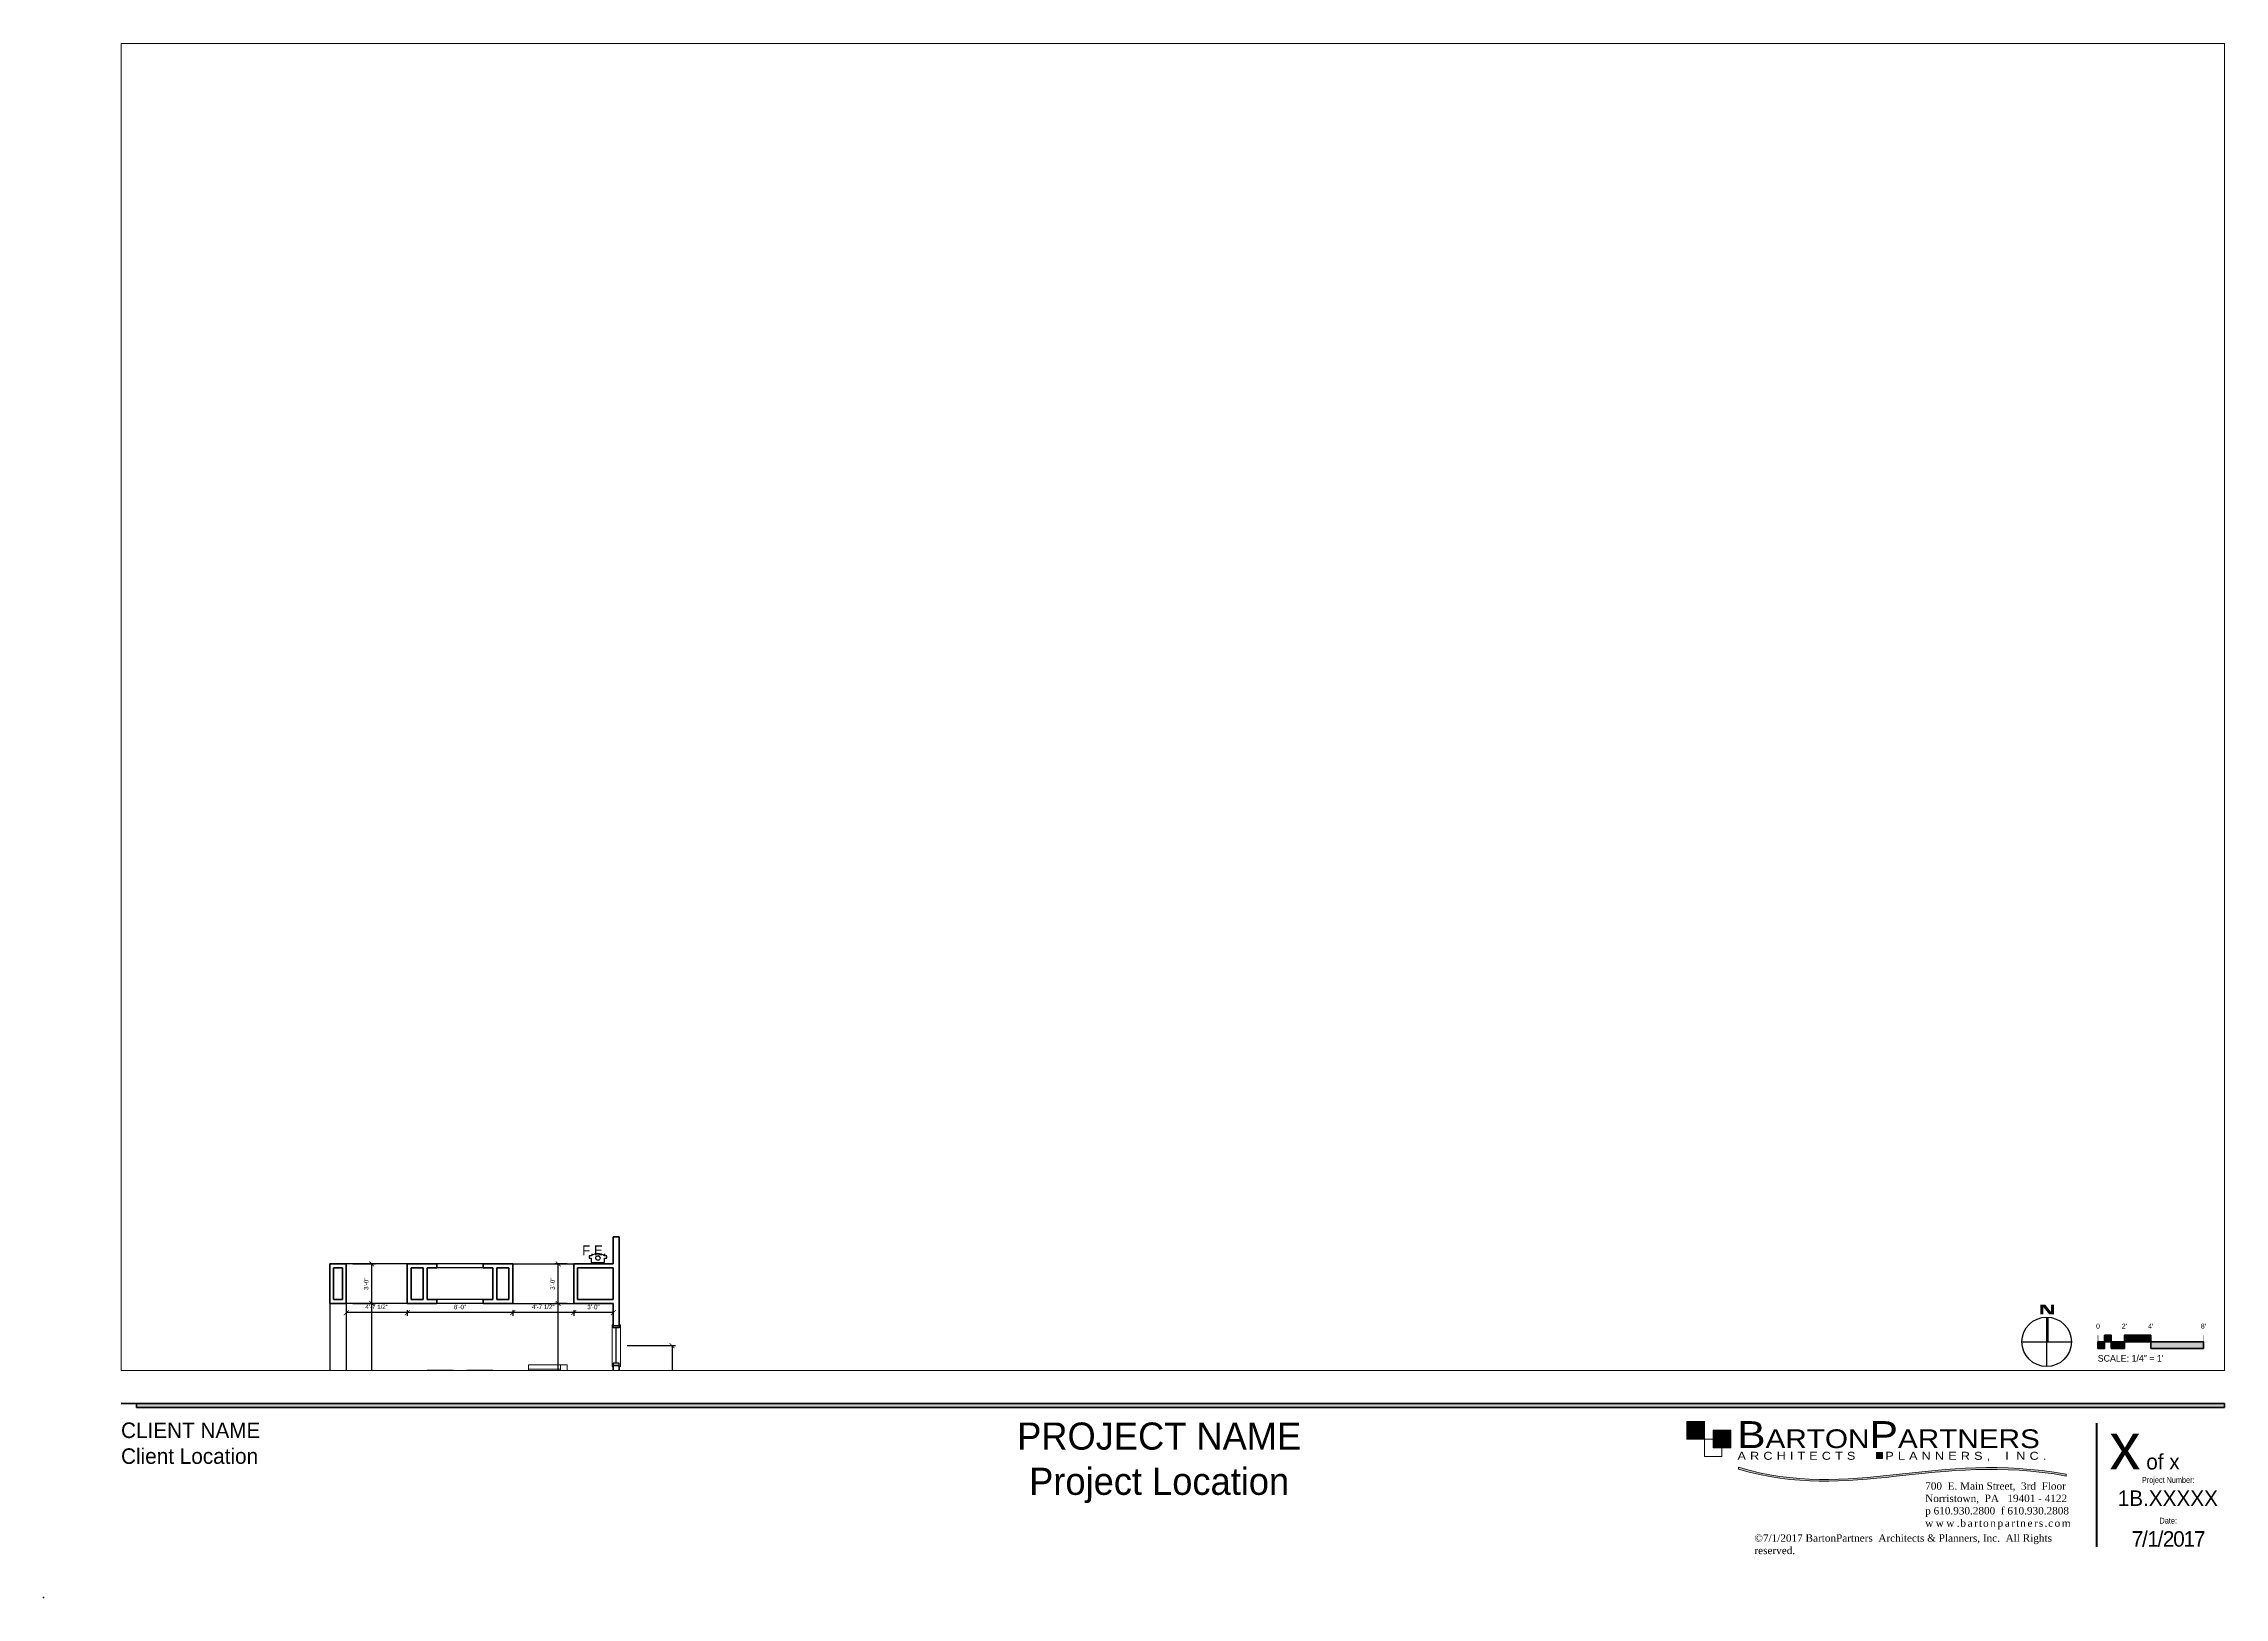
# Paper-space layout '30x42 Design' of a CAD drawing. Header units: inches. Extents: x -0.5 to 40.8, y -0.4 to 29.1.
# The model-space entities are those that its viewports show. They can reach past a viewport. Long polylines and large blocks are cut down to what shows.
import ezdxf
from ezdxf.enums import TextEntityAlignment as Align

# ---------------------------------------------------------------- set-up
doc = ezdxf.new("R2010")
doc.units = ezdxf.units.IN
doc.header["$LTSCALE"] = 98
doc.header["$MEASUREMENT"] = 0
doc.linetypes.add('HIDDEN2', pattern=[0.1875, 0.125, -0.0625])
doc.layers.get('Defpoints').update_dxf_attribs({"color": 245})
for name, color, linetype, lineweight in [('A-Anno-Dims', 211, 'Continuous', 25), ('A-Anno-Note', 231, 'Continuous', 25), ('A-Anno-Note-Fire', 231, 'Continuous', 25), ('A-Anno-Titl-Bdry', 239, 'Continuous', 200), ('A-Anno-Titl-Note', 231, 'Continuous', 25), ('A-Equim-FIRE', 91, 'Continuous', 25), ('A-Glaz', 151, 'Continuous', 25), ('A-Wall', 113, 'Continuous', 50), ('A-Wall-Open', 31, 'Continuous', 25), ('G-Anno-Ttlb', 213, 'Continuous', 50), ('I-Furn', 30, 'Continuous', 18)]:
    doc.layers.add(name, color=color, linetype=linetype, lineweight=lineweight)
doc.layers.add('G-Anno-Nplt', color=245, linetype='Continuous', lineweight=18, plot=False)
doc.layers.add('Layer 1', color=7, linetype='Continuous')
doc.styles.add('Copper Plate Gothic Light', font='COPRGTL.TTF', dxfattribs={"width": 0.75})
doc.styles.add('Copperplate Gothic Bold', font='COPRGTB.TTF')
doc.styles.add('RomanS', font='stylu.ttf')
doc.styles.get("Standard").update_dxf_attribs({"font": 'stylu.ttf'})
doc.styles.add('Times New Roman', font='times.ttf')
doc.dimstyles.new('Barton Dimstyle', dxfattribs={"dimscale": 0, "dimtxt": 0.085, "dimasz": 0.09375, "dimexe": 0.0625, "dimexo": 0.125, "dimgap": 0.0625, "dimtad": 1, "dimdec": 8, "dimzin": 3, "dimdsep": 46, "dimlunit": 4, "dimtxsty": 'Standard', "dimblk1": 'ARCHTICK', "dimblk2": 'ARCHTICK', "dimsah": 1, "dimcen": 0.0625, "dimclrd": 256, "dimclre": 256, "dimclrt": 256, "dimaunit": 1, "dimadec": 0, "dimazin": 0, "dimtfac": 0.84375, "dimtdec": 8, "dimtmove": 2, "dimatfit": 3, "dimfxl": 1, "dimfrac": 2, "dimtolj": 1, "dimtzin": 3, "dimarcsym": 0})

# ---------------------------------------------------------------- blocks, each defined once
blk = doc.blocks.new('block 2')
at = {"color": 250, "true_color": 0x231f20, "insert": (2.225, -1.866), "char_height": 0.125, "attachment_point": 7}
blk.add_mtext('{\\fTimes New Roman|b0|i0|c0|p34;\\C7;700  E. Main Street,  3rd  Floor\\PNorristown,  PA   19401 - 4122\\Pp 610.930.2800  f 610.930.2808\\P\\T1.3;www.bartonpartners.com}', dxfattribs=at)
blk = doc.blocks.new('block 3')
at = {"layer": 'Layer 1', "true_color": 0x004fa2}
h = blk.add_hatch(color=154, dxfattribs=at)
h.dxf.hatch_style = 2
h.paths.add_polyline_path([(-0.905, -0.073), (-1.201, -0.073), (-1.201, -0.369), (-0.905, -0.369)])
at = {"layer": 'Layer 1', "true_color": 0x4f8535}
h = blk.add_hatch(color=87, dxfattribs=at)
h.dxf.hatch_style = 2
h.paths.add_polyline_path([(-0.462, -0.517), (-0.462, -0.221), (-0.758, -0.221), (-0.758, -0.517)])
h = blk.add_hatch(color=87, dxfattribs=at)
h.dxf.hatch_style = 2
edge = h.paths.add_edge_path()
edge.add_spline(control_points=[(5.19, -0.962), (2.995, -0.559), (1.582, -1.418), (-0.332, -0.845)], knot_values=[2, 2, 2, 2, 3, 3, 3, 3], degree=3, periodic=0)
edge.add_spline(control_points=[(-0.332, -0.845), (-0.332, -0.845), (-0.332, -0.875), (-0.332, -0.875)], knot_values=[1.00001, 1.00001, 1.00001, 1.00001, 2, 2, 2, 2], degree=3, periodic=0)
edge.add_spline(control_points=[(-0.332, -0.875), (1.582, -1.448), (2.995, -0.589), (5.19, -0.992)], knot_values=[0, 0, 0, 0, 1, 1, 1, 1], degree=3, periodic=0)
edge.add_spline(control_points=[(5.19, -0.992), (5.19, -0.992), (5.19, -0.962), (5.19, -0.962)], knot_values=[3.00001, 3.00001, 3.00001, 3.00001, 3.99999, 3.99999, 3.99999, 3.99999], degree=3, periodic=0)
at = {"layer": 'Layer 1', "true_color": 0x004fa2}
h = blk.add_hatch(color=154, dxfattribs=at)
h.dxf.hatch_style = 2
h.paths.add_polyline_path([(2.094, -0.699), (2.094, -0.597), (1.992, -0.597), (1.992, -0.699)])
at = {"layer": 'Layer 1', "color": 154, "lineweight": 20, "true_color": 0x004fa2}
for points in [[(-0.905, -0.369), (-0.905, -0.073), (-1.201, -0.073), (-1.201, -0.369), (-0.905, -0.369)], [(-0.61, -0.664), (-0.61, -0.369), (-0.905, -0.369), (-0.905, -0.664), (-0.61, -0.664)]]:
    blk.add_lwpolyline(points, dxfattribs=at)
at = {"layer": 'Layer 1', "lineweight": 0}
for points in [[(-0.462, -0.517), (-0.462, -0.221), (-0.758, -0.221), (-0.758, -0.517), (-0.462, -0.517)], [(2.094, -0.699), (2.094, -0.597), (1.992, -0.597), (1.992, -0.699), (2.094, -0.699)]]:
    blk.add_lwpolyline(points, dxfattribs=at)
at = {"layer": 'Layer 1', "color": 87, "lineweight": 0, "true_color": 0x4f8535}
blk.add_open_spline([(5.19, -0.992), (2.995, -0.589), (1.582, -1.448), (-0.332, -0.875), (-0.332, -0.875), (-0.332, -0.845), (-0.332, -0.845), (1.582, -1.418), (2.995, -0.559), (5.19, -0.962), (5.19, -0.962), (5.19, -0.992), (5.19, -0.992)], degree=3, knots=[0, 0, 0, 0, 1, 1, 1, 2, 2, 2, 3, 3, 3, 4, 4, 4, 4], dxfattribs=at)
at = {"layer": 'Layer 1', "color": 154, "true_color": 0x004fa2, "insert": (-0.356, -0.526), "char_height": 0.4539, "attachment_point": 7}
blk.add_mtext('\\fBaskerville Old Face|b0|i0|c0|p34;\\W1.18683;B\\H0.315311;ARTON\\H0.453901;P\\H0.315284;ARTNERS', dxfattribs=at)
at = {"layer": 'Layer 1', "color": 87, "true_color": 0x4f8535, "insert": (-0.348, -0.744), "char_height": 0.134573, "attachment_point": 7}
blk.add_mtext('{\\fBaskerville Old Face|b0|i0|c0|p34;\\W1.1868;\\T1.05;A R C H I T E C T S        P L A N N E R S ,    I  N C . \\H1.0005x;\\T1; }', dxfattribs=at)
blk = doc.blocks.new('Anno_Bar_Scale_I')
at = {"color": 0, "linetype": 'ByBlock', "lineweight": -2, "const_width": 0.01}
for points in [[(0, -0.125), (0, 0.125)], [(2, 0.125), (2, -0.125)]]:
    blk.add_lwpolyline(points, dxfattribs=at)
at = {"color": 0, "linetype": 'ByBlock', "lineweight": -2}
for points in [[(0, -0.125), (0.125, -0.125), (0.125, 0), (0, 0)], [(0.125, 0), (0.25, 0), (0.25, 0.125), (0.125, 0.125)], [(0.25, -0.125), (0.5, -0.125), (0.5, 0), (0.25, 0)], [(0.5, 0), (1, 0), (1, 0.125), (0.5, 0.125)], [(1, -0.125), (2, -0.125), (2, 0), (1, 0)]]:
    blk.add_lwpolyline(points, close=True, dxfattribs=at)
for points in [[(0, 0), (0.125, 0), (0, -0.125), (0.125, -0.125)], [(0.125, 0.125), (0.25, 0.125), (0.125, 0), (0.25, 0)], [(0.25, 0), (0.5, 0), (0.25, -0.125), (0.5, -0.125)], [(0.5, 0.125), (1, 0.125), (0.5, 0), (1, 0)], [(1, 0), (2, 0), (1, -0.125), (2, -0.125)]]:
    blk.add_solid(points, dxfattribs=at)
at = {"color": 0, "linetype": 'ByBlock', "lineweight": -2, "style": 'RomanS'}
for tag, p in [('0', (0, 0.25)), ('1', (0.5, 0.25)), ('2', (1, 0.25)), ('3', (2, 0.25))]:
    blk.add_attdef(tag, text='', height=0.0938, dxfattribs=at).set_placement(p, align=Align.CENTER)
blk.add_attdef('SC', text='', height=0.125, dxfattribs=at).set_placement((-0.005, -0.25), align=Align.TOP_LEFT)
blk = doc.blocks.new('Anno_North_M')
at = {"linetype": 'ByBlock', "lineweight": -2}
blk.add_hatch(color=0, dxfattribs=at).paths.add_polyline_path([(4.98, -0.4, 0.020024), (5, 0), (0, 0), (0, -0.4)])
at = {"color": 0, "linetype": 'ByBlock', "lineweight": -2}
for p, q in [((0, 5), (0, -5)), ((5, 0), (-5, 0))]:
    blk.add_line(p, q, dxfattribs=at)
blk.add_circle((0, 0), 5, dxfattribs=at)
for points in [[(7.53, 1.26), (7.53, 0.66), (5.53, 1.26), (5.53, 0.66)], [(5.53, -0.52), (5.53, -1.3), (7.53, 1.09), (7.53, 0.29)], [(5.59, -0.52), (5.53, -0.52), (5.59, -1.46), (5.53, -1.47)], [(5.53, -0.87), (5.53, -1.47), (7.53, -0.87), (7.53, -1.47)]]:
    blk.add_solid(points, dxfattribs=at)
blk = doc.blocks.new('chair')
at = {"layer": 'I-Furn'}
for p, q in [((17, -6), (-17, -6)), ((-13, -35), (-13, -6)), ((13, -35), (13, -6))]:
    blk.add_line(p, q, dxfattribs=at)
blk.add_lwpolyline([(17, -35), (17, 0), (-17, 0), (-17, -35)], close=True, dxfattribs=at)
blk = doc.blocks.new('_ArchTick')
at = {"color": 0, "linetype": 'ByBlock', "const_width": 0.15}
blk.add_lwpolyline([(-0.5, -0.5), (0.5, 0.5)], dxfattribs=at)
blk = doc.blocks.new('*D951')
at = {"layer": 'A-Anno-Dims', "lineweight": -2, "transparency": 16777216}
for p, q in [((858.5, 287.5), (858.5, 282.2)), ((894.5, 285.2), (858.5, 285.2)), ((894.5, 287.5), (894.5, 282.2))]:
    blk.add_line(p, q, dxfattribs=at)
at = {"layer": 'Defpoints', "color": 0, "transparency": 16777216}
for p in [(858.5, 293.5), (858.5, 285.2), (894.5, 293.5)]:
    blk.add_point(p, dxfattribs=at)
at = {"layer": 'A-Anno-Dims', "lineweight": -2, "transparency": 16777216, "xscale": 4.5, "yscale": 4.5, "zscale": 4.5, "rotation": 180}
blk.add_blockref('_ArchTick', (858.5, 285.2), dxfattribs=at)
at = {"layer": 'A-Anno-Dims', "lineweight": -2, "transparency": 16777216, "xscale": 4.5, "yscale": 4.5, "zscale": 4.5}
blk.add_blockref('_ArchTick', (894.5, 285.2), dxfattribs=at)
at = {"layer": 'A-Anno-Dims', "transparency": 16777216, "insert": (876.5, 290.3), "char_height": 4.08, "attachment_point": 5}
blk.add_mtext('\\A1;3\'-0"', dxfattribs=at)
blk = doc.blocks.new('*D954')
at = {"layer": 'A-Anno-Dims', "lineweight": -2, "transparency": 16777216}
for p, q in [((803, 287.5), (803, 282.2)), ((858.5, 285.2), (803, 285.2)), ((858.5, 287.5), (858.5, 282.2))]:
    blk.add_line(p, q, dxfattribs=at)
at = {"layer": 'Defpoints', "color": 0, "transparency": 16777216}
for p in [(803, 293.5), (803, 285.2), (858.5, 293.5)]:
    blk.add_point(p, dxfattribs=at)
at = {"layer": 'A-Anno-Dims', "lineweight": -2, "transparency": 16777216, "xscale": 4.5, "yscale": 4.5, "zscale": 4.5, "rotation": 180}
blk.add_blockref('_ArchTick', (803, 285.2), dxfattribs=at)
at = {"layer": 'A-Anno-Dims', "lineweight": -2, "transparency": 16777216, "xscale": 4.5, "yscale": 4.5, "zscale": 4.5}
blk.add_blockref('_ArchTick', (858.5, 285.2), dxfattribs=at)
at = {"layer": 'A-Anno-Dims', "transparency": 16777216, "insert": (830.8, 290.5), "char_height": 4.08, "attachment_point": 5}
blk.add_mtext('\\A1;4\'-7 1/2"', dxfattribs=at)
blk = doc.blocks.new('*D957')
at = {"layer": 'A-Anno-Dims', "lineweight": -2, "transparency": 16777216}
for p, q in [((707, 287.5), (707, 282.2)), ((803, 285.2), (707, 285.2)), ((803, 287.5), (803, 282.2))]:
    blk.add_line(p, q, dxfattribs=at)
at = {"layer": 'Defpoints', "color": 0, "transparency": 16777216}
for p in [(707, 293.5), (707, 285.2), (803, 293.5)]:
    blk.add_point(p, dxfattribs=at)
at = {"layer": 'A-Anno-Dims', "lineweight": -2, "transparency": 16777216, "xscale": 4.5, "yscale": 4.5, "zscale": 4.5, "rotation": 180}
blk.add_blockref('_ArchTick', (707, 285.2), dxfattribs=at)
at = {"layer": 'A-Anno-Dims', "lineweight": -2, "transparency": 16777216, "xscale": 4.5, "yscale": 4.5, "zscale": 4.5}
blk.add_blockref('_ArchTick', (803, 285.2), dxfattribs=at)
at = {"layer": 'A-Anno-Dims', "transparency": 16777216, "insert": (755, 290.3), "char_height": 4.08, "attachment_point": 5}
blk.add_mtext('\\A1;8\'-0"', dxfattribs=at)
blk = doc.blocks.new('*D960')
at = {"layer": 'A-Anno-Dims', "lineweight": -2, "transparency": 16777216}
for p, q in [((651.5, 287.5), (651.5, 282.2)), ((707, 285.2), (651.5, 285.2)), ((707, 287.5), (707, 282.2))]:
    blk.add_line(p, q, dxfattribs=at)
at = {"layer": 'Defpoints', "color": 0, "transparency": 16777216}
for p in [(651.5, 293.5), (651.5, 285.2), (707, 293.5)]:
    blk.add_point(p, dxfattribs=at)
at = {"layer": 'A-Anno-Dims', "lineweight": -2, "transparency": 16777216, "xscale": 4.5, "yscale": 4.5, "zscale": 4.5, "rotation": 180}
blk.add_blockref('_ArchTick', (651.5, 285.2), dxfattribs=at)
at = {"layer": 'A-Anno-Dims', "lineweight": -2, "transparency": 16777216, "xscale": 4.5, "yscale": 4.5, "zscale": 4.5}
blk.add_blockref('_ArchTick', (707, 285.2), dxfattribs=at)
at = {"layer": 'A-Anno-Dims', "transparency": 16777216, "insert": (679.2, 290.5), "char_height": 4.08, "attachment_point": 5}
blk.add_mtext('\\A1;4\'-7 1/2"', dxfattribs=at)
blk = doc.blocks.new('*D1119')
at = {"layer": 'A-Anno-Dims', "lineweight": -2, "transparency": 16777216}
for p, q in [((907, 255.2), (951, 255.2)), ((948, 255.2), (948, 169.2)), ((907, 169.2), (951, 169.2))]:
    blk.add_line(p, q, dxfattribs=at)
at = {"layer": 'Defpoints', "color": 0, "transparency": 16777216}
for p in [(901, 255.2), (901, 169.2), (948, 169.2)]:
    blk.add_point(p, dxfattribs=at)
at = {"layer": 'A-Anno-Dims', "lineweight": -2, "transparency": 16777216, "xscale": 4.5, "yscale": 4.5, "zscale": 4.5}
for p, rotation in [((948, 255.2), 90), ((948, 169.2), 270)]:
    blk.add_blockref('_ArchTick', p, dxfattribs=dict(at, rotation=rotation))
at = {"layer": 'A-Anno-Dims', "transparency": 16777216, "insert": (942.8, 212.2), "char_height": 4.08, "attachment_point": 5, "rotation": 90}
blk.add_mtext('\\A1;7\'-2"', dxfattribs=at)
blk = doc.blocks.new('*D803')
at = {"layer": 'A-Anno-Dims', "lineweight": -2, "transparency": 16777216}
for p, q in [((657.5, 293.5), (677.7, 293.5)), ((674.7, 131), (674.7, 293.5)), ((657.5, 131), (677.7, 131))]:
    blk.add_line(p, q, dxfattribs=at)
at = {"layer": 'Defpoints', "color": 0, "transparency": 16777216}
for p in [(651.5, 293.5), (674.7, 293.5), (651.5, 131)]:
    blk.add_point(p, dxfattribs=at)
at = {"layer": 'A-Anno-Dims', "lineweight": -2, "transparency": 16777216, "xscale": 4.5, "yscale": 4.5, "zscale": 4.5}
for p, rotation in [((674.7, 293.5), 90), ((674.7, 131), 270)]:
    blk.add_blockref('_ArchTick', p, dxfattribs=dict(at, rotation=rotation))
at = {"layer": 'A-Anno-Dims', "transparency": 16777216, "insert": (669.4, 212.3), "char_height": 4.08, "attachment_point": 5, "rotation": 90}
blk.add_mtext('\\A1;13\'-6 1/2"', dxfattribs=at)
blk = doc.blocks.new('*D804')
at = {"layer": 'A-Anno-Dims', "lineweight": -2, "transparency": 16777216}
for p, q in [((657.5, 329.5), (677.7, 329.5)), ((674.7, 293.5), (674.7, 329.5)), ((657.5, 293.5), (677.7, 293.5))]:
    blk.add_line(p, q, dxfattribs=at)
at = {"layer": 'Defpoints', "color": 0, "transparency": 16777216}
for p in [(651.5, 329.5), (674.7, 329.5), (651.5, 293.5)]:
    blk.add_point(p, dxfattribs=at)
at = {"layer": 'A-Anno-Dims', "lineweight": -2, "transparency": 16777216, "xscale": 4.5, "yscale": 4.5, "zscale": 4.5}
for p, rotation in [((674.7, 329.5), 90), ((674.7, 293.5), 270)]:
    blk.add_blockref('_ArchTick', p, dxfattribs=dict(at, rotation=rotation))
at = {"layer": 'A-Anno-Dims', "transparency": 16777216, "insert": (669.6, 311.5), "char_height": 4.08, "attachment_point": 5, "rotation": 90}
blk.add_mtext('\\A1;3\'-0"', dxfattribs=at)
blk = doc.blocks.new('*D818')
at = {"layer": 'A-Anno-Dims', "lineweight": -2, "transparency": 16777216}
for p, q in [((852.5, 293.5), (841.4, 293.5)), ((844.4, 131), (844.4, 293.5)), ((852.5, 131), (841.4, 131))]:
    blk.add_line(p, q, dxfattribs=at)
at = {"layer": 'Defpoints', "color": 0, "transparency": 16777216}
for p in [(844.4, 293.5), (858.5, 293.5), (858.5, 131)]:
    blk.add_point(p, dxfattribs=at)
at = {"layer": 'A-Anno-Dims', "lineweight": -2, "transparency": 16777216, "xscale": 4.5, "yscale": 4.5, "zscale": 4.5}
for p, rotation in [((844.4, 293.5), 90), ((844.4, 131), 270)]:
    blk.add_blockref('_ArchTick', p, dxfattribs=dict(at, rotation=rotation))
at = {"layer": 'A-Anno-Dims', "transparency": 16777216, "insert": (839.1, 212.2), "char_height": 4.08, "attachment_point": 5, "rotation": 90}
blk.add_mtext('\\A1;13\'-6 1/2"', dxfattribs=at)
blk = doc.blocks.new('*D819')
at = {"layer": 'A-Anno-Dims', "lineweight": -2, "transparency": 16777216}
for p, q in [((852.5, 329.5), (841.4, 329.5)), ((844.4, 293.5), (844.4, 329.5)), ((852.5, 293.5), (841.4, 293.5))]:
    blk.add_line(p, q, dxfattribs=at)
at = {"layer": 'Defpoints', "color": 0, "transparency": 16777216}
for p in [(844.4, 329.5), (858.5, 329.5), (858.5, 293.5)]:
    blk.add_point(p, dxfattribs=at)
at = {"layer": 'A-Anno-Dims', "lineweight": -2, "transparency": 16777216, "xscale": 4.5, "yscale": 4.5, "zscale": 4.5}
for p, rotation in [((844.4, 329.5), 90), ((844.4, 293.5), 270)]:
    blk.add_blockref('_ArchTick', p, dxfattribs=dict(at, rotation=rotation))
at = {"layer": 'A-Anno-Dims', "transparency": 16777216, "insert": (839.3, 311.5), "char_height": 4.08, "attachment_point": 5, "rotation": 90}
blk.add_mtext('\\A1;3\'-0"', dxfattribs=at)

msp = doc.modelspace()

# ---------------------------------------------------------------- linework, layer by layer
at = {"layer": 'A-Equim-FIRE'}
msp.add_lwpolyline([(874.5, 336.81356785), (872.5, 336.81356785), (872.5, 334.81356785), (874.5, 334.81356785), (874.5, 334.81356785), (874.5, 330.81356785), (886.5, 330.81356785), (886.5, 334.81356785), (886.5, 334.81356785), (888.5, 334.81356785), (888.5, 336.81356785), (886.5, 336.81356785, 0.3577093988)], format="xyb", close=True, dxfattribs=at)
msp.add_circle((880.5, 334.81356785), 2.00321693, dxfattribs=at)
at = {"layer": 'A-Glaz', "color": 50, "linetype": 'Continuous', "lineweight": 18}
for p, q in [((893.5, 236.25), (893.5, 274.25)), ((893.5, 274.25), (894.5, 274.25)), ((901, 274.25), (900, 274.25)), ((901, 236.25), (901, 274.25)), ((894.5, 236.25), (893.5, 236.25)), ((900, 236.25), (901, 236.25))]:
    msp.add_line(p, q, dxfattribs=at)
at = {"layer": 'A-Glaz', "color": 151, "linetype": 'Continuous', "lineweight": 25}
msp.add_line((897.25, 239.25), (897.25, 271.25), dxfattribs=at)
for points in [[(894.5, 271.25), (894.5, 273.25), (900, 273.25), (900, 271.25)], [(894.5, 239.25), (894.5, 237.25), (900, 237.25), (900, 239.25)]]:
    msp.add_lwpolyline(points, close=True, dxfattribs=at)
at = {"layer": 'A-Wall', "color": 113, "linetype": 'Continuous', "lineweight": 50}
for p, q in [((900, 354.25), (894.5, 354.25)), ((894.5, 354.25), (894.5, 329.5)), ((900, 273.25), (900, 354.25)), ((636.5, 329.5), (636.5, 293.5)), ((651.5, 329.5), (636.5, 329.5)), ((640, 297), (640, 326)), ((640, 326), (648, 326)), ((648, 326), (648, 297)), ((651.5, 293.5), (651.5, 329.5)), ((707, 329.5), (707, 293.5)), ((707, 329.5), (734, 329.5)), ((710.5, 297), (710.5, 326)), ((710.5, 326), (721.5, 326)), ((721.5, 326), (721.5, 297)), ((725, 297), (725, 326)), ((725, 326), (734, 326)), ((734, 326), (734, 329.5)), ((776, 329.5), (776, 326)), ((776, 329.5), (803, 329.5)), ((776, 326), (785, 326)), ((785, 326), (785, 297)), ((788.5, 297), (788.5, 326)), ((788.5, 326), (799.5, 326)), ((799.5, 326), (799.5, 297)), ((803, 293.5), (803, 329.5)), ((894.5, 329.5), (858.5, 329.5)), ((858.5, 329.5), (858.5, 293.5)), ((862, 326), (894.5, 326)), ((862, 297), (862, 326)), ((894.5, 326), (894.5, 297)), ((636.5, 293.5), (651.5, 293.5)), ((648, 297), (640, 297)), ((707, 293.5), (734, 293.5)), ((721.5, 297), (710.5, 297)), ((734, 297), (725, 297)), ((734, 293.5), (734, 297)), ((785, 297), (776, 297)), ((776, 297), (776, 293.5)), ((776, 293.5), (803, 293.5)), ((799.5, 297), (788.5, 297)), ((858.5, 293.5), (894.5, 293.5)), ((894.5, 297), (862, 297)), ((894.5, 293.5), (894.5, 273.25)), ((894.5, 273.25), (900, 273.25)), ((900, 237.25), (894.5, 237.25)), ((894.5, 237.25), (894.5, 187.25)), ((900, 187.25), (900, 237.25))]:
    msp.add_line(p, q, dxfattribs=at)
at = {"layer": 'A-Wall-Open', "linetype": 'HIDDEN2'}
for p, q in [((707, 329.5), (651.5, 329.5)), ((803, 329.5), (858.5, 329.5)), ((636.5, 293.5), (636.5, 131)), ((707, 293.5), (651.5, 293.5)), ((651.5, 293.5), (651.5, 131)), ((803, 293.5), (858.5, 293.5))]:
    msp.add_line(p, q, dxfattribs=at)
at = {"layer": 'A-Wall-Open', "color": 31, "linetype": 'HIDDEN2', "lineweight": 25}
for p, q in [((776, 329.5), (734, 329.5)), ((776, 326), (734, 326)), ((776, 297), (734, 297)), ((776, 297), (734, 297)), ((776, 293.5), (734, 293.5)), ((776, 293.5), (734, 293.5))]:
    msp.add_line(p, q, dxfattribs=at)
at = {"layer": 'I-Furn'}
for points in [[(749, 232.77492816), (725, 232.77492816), (725, 208.77492816), (749, 208.77492816)], [(785, 232.77492816), (761, 232.77492816), (761, 208.77492816), (785, 208.77492816)]]:
    msp.add_lwpolyline(points, close=True, dxfattribs=at)

# ---------------------------------------------------------------- block references
at = {"layer": 'I-Furn', "xscale": -1, "rotation": 270}
msp.add_blockref('chair', (852.5, 220.77492816), dxfattribs=at)

# ---------------------------------------------------------------- texts
at = {"layer": 'A-Anno-Note-Fire', "insert": (866.16612699, 346.33419036), "char_height": 9, "width": 16.9129182658, "attachment_point": 1}
msp.add_mtext('F.E.', dxfattribs=at)

# ---------------------------------------------------------------- dimensions: what is measured, and where the dimension line sits
at = {"layer": 'A-Anno-Dims'}
for base, p1, p2, angle, picture, middle in [((674.75, 329.5), (651.5, 293.5), (651.5, 329.5), 90, '*D804', (669.6218887262, 311.5)), ((844.4133819625, 329.5), (858.5000000003, 293.5), (858.5000000003, 329.5), 90, '*D819', (839.2852706887, 311.5)), ((651.5, 285.1537124364), (707, 293.5), (651.5, 293.5), 180, '*D960', (679.25, 290.462526492)), ((674.75, 293.5), (651.5, 131), (651.5, 293.5), 90, '*D803', (669.4411859444, 212.25)), ((707, 285.1537124364), (803, 293.5), (707, 293.5), 180, '*D957', (755, 290.2788368873)), ((803, 285.1537124364), (858.5000000003, 293.5), (803, 293.5), 180, '*D954', (830.7500000001, 290.462526492)), ((844.4133819625, 293.5), (858.5, 131), (858.5000000003, 293.5), 90, '*D818', (839.1045679069, 212.25)), ((858.5, 285.1537124364), (894.5, 293.5), (858.5, 293.5), 180, '*D951', (876.5, 290.2818237102)), ((948, 169.25), (901, 255.25), (901, 169.25), 270, '*D1119', (942.8136456808, 212.25))]:
    dim = msp.add_linear_dim(base=base, p1=p1, p2=p2, angle=angle, dimstyle='Barton Dimstyle', override={"dimscale": 0, "dimtix": 0, "dimtofl": 1, "dimtmove": 2, "dimatfit": 3}, dxfattribs=at)
    dim.commit()
    dim.dimension.update_dxf_attribs({"geometry": picture, "text_midpoint": middle})

psp = doc.layouts.new('30x42 Design')

# ---------------------------------------------------------------- hatches: boundary and pattern name
at = {"layer": 'A-Anno-Titl-Bdry'}
psp.add_hatch(color=256, dxfattribs=at).paths.add_polyline_path([(40.809, 3.209), (40.809, 3.282), (1.227, 3.282), (1.227, 3.209)])

# ---------------------------------------------------------------- linework, layer by layer
psp.add_point((-0.536, -0.389))
psp.add_point((-0.536, -0.389))
for p, q in [((0.933, 3.282), (40.809, 3.282)), ((1.227, 3.209), (40.809, 3.209)), ((40.809, 3.282), (40.809, 3.209))]:
    psp.add_line(p, q, dxfattribs=at)
at = {"layer": 'A-Anno-Titl-Bdry', "color": 242}
psp.add_line((1.227, 3.209), (1.227, 3.282), dxfattribs=at)
at = {"layer": 'A-Anno-Titl-Bdry', "const_width": 0.0367}
psp.add_lwpolyline([(38.386, 2.915), (38.386, 0.565)], dxfattribs=at)

# ---------------------------------------------------------------- block references
at = {"xscale": 1.125, "yscale": 1.125, "zscale": 1.125}
psp.add_blockref('block 2', (32.634, 3.001), dxfattribs=at)
at = {"layer": 'A-Anno-Note', "xscale": 0.09375, "yscale": 0.09375, "zscale": 0.09375, "rotation": 90}
psp.add_blockref('Anno_North_M', (37.44, 4.453), dxfattribs=at)
at = {"layer": 'G-Anno-Ttlb'}
ref = psp.add_blockref('Anno_Bar_Scale_I', (38.413, 4.453), dxfattribs=at)
ref.add_attrib('SC', 'SCALE: 1/4" = 1\'', dxfattribs={"layer": '0', "color": 0, "linetype": 'ByBlock', "lineweight": -2, "height": 0.125}).set_placement((38.408, 4.203), align=Align.TOP_LEFT)
ref.add_attrib('1', "2'", dxfattribs={"layer": '0', "color": 0, "linetype": 'ByBlock', "lineweight": -2, "height": 0.0938}).set_placement((38.913, 4.703), align=Align.CENTER)
ref.add_attrib('2', "4'", dxfattribs={"layer": '0', "color": 0, "linetype": 'ByBlock', "lineweight": -2, "height": 0.0938}).set_placement((39.413, 4.703), align=Align.CENTER)
ref.add_attrib('0', '0', dxfattribs={"layer": '0', "color": 0, "linetype": 'ByBlock', "lineweight": -2, "height": 0.0938}).set_placement((38.413, 4.703), align=Align.CENTER)
ref.add_attrib('3', "8'", dxfattribs={"layer": '0', "color": 0, "linetype": 'ByBlock', "lineweight": -2, "height": 0.0938}).set_placement((40.413, 4.703), align=Align.CENTER)
at = {"layer": 'Layer 1', "xscale": 1.125, "yscale": 1.125, "zscale": 1.125}
psp.add_blockref('block 3', (31.97, 3.026), dxfattribs=at)

# ---------------------------------------------------------------- texts
at = {"layer": 'A-Anno-Note', "insert": (31.899, 0.805), "char_height": 0.14062, "width": 6.07374, "attachment_point": 1, "style": 'Times New Roman'}
psp.add_mtext('©7/1/2017 BartonPartners  Architects & Planners, Inc.  All Rights reserved.', dxfattribs=at)
at = {"layer": 'A-Anno-Titl-Note'}
for s, insert, char_height, width, attachment_point, style in [('CLIENT NAME\\PClient Location', (0.932, 2.924), 0.29375, 8.8125, 1, 'Copperplate Gothic Bold'), ('PROJECT NAME\\PProject Location', (20.614, 2.924), 0.51406, 8.8125, 2, 'Copperplate Gothic Bold'), ('Project Number:', (39.745, 1.89), 0.11016, 2.12969, 2, 'Copper Plate Gothic Light'), ('1B.XXXXX', (39.737, 1.637), 0.2937, 2.12969, 2, 'Copperplate Gothic Bold'), ('{\\T0.9;7/1/2017}', (39.741, 0.865), 0.29372, 2.12969, 2, 'Copperplate Gothic Bold'), ('Date:', (39.745, 1.119), 0.1102, 2.12969, 2, 'Copper Plate Gothic Light')]:
    psp.add_mtext(s, dxfattribs=dict(at, insert=insert, char_height=char_height, width=width, attachment_point=attachment_point, style=style))
at = {"layer": 'G-Anno-Nplt', "insert": (38.63, 2.915), "char_height": 0.88125, "width": 2.14377, "attachment_point": 1, "style": 'Copperplate Gothic Bold'}
psp.add_mtext('x{\\H0.3333x; of x}', dxfattribs=at)

# ---------------------------------------------------------------- viewports
at = {"layer": 'G-Anno-Nplt'}
psp.add_viewport(center=(20.871, 16.482), size=(39.877, 25.14292), view_center_point=(1403.63072184, 836.03794987), view_height=1206.8600993027, dxfattribs=at)

doc.saveas('drawing.dxf')
